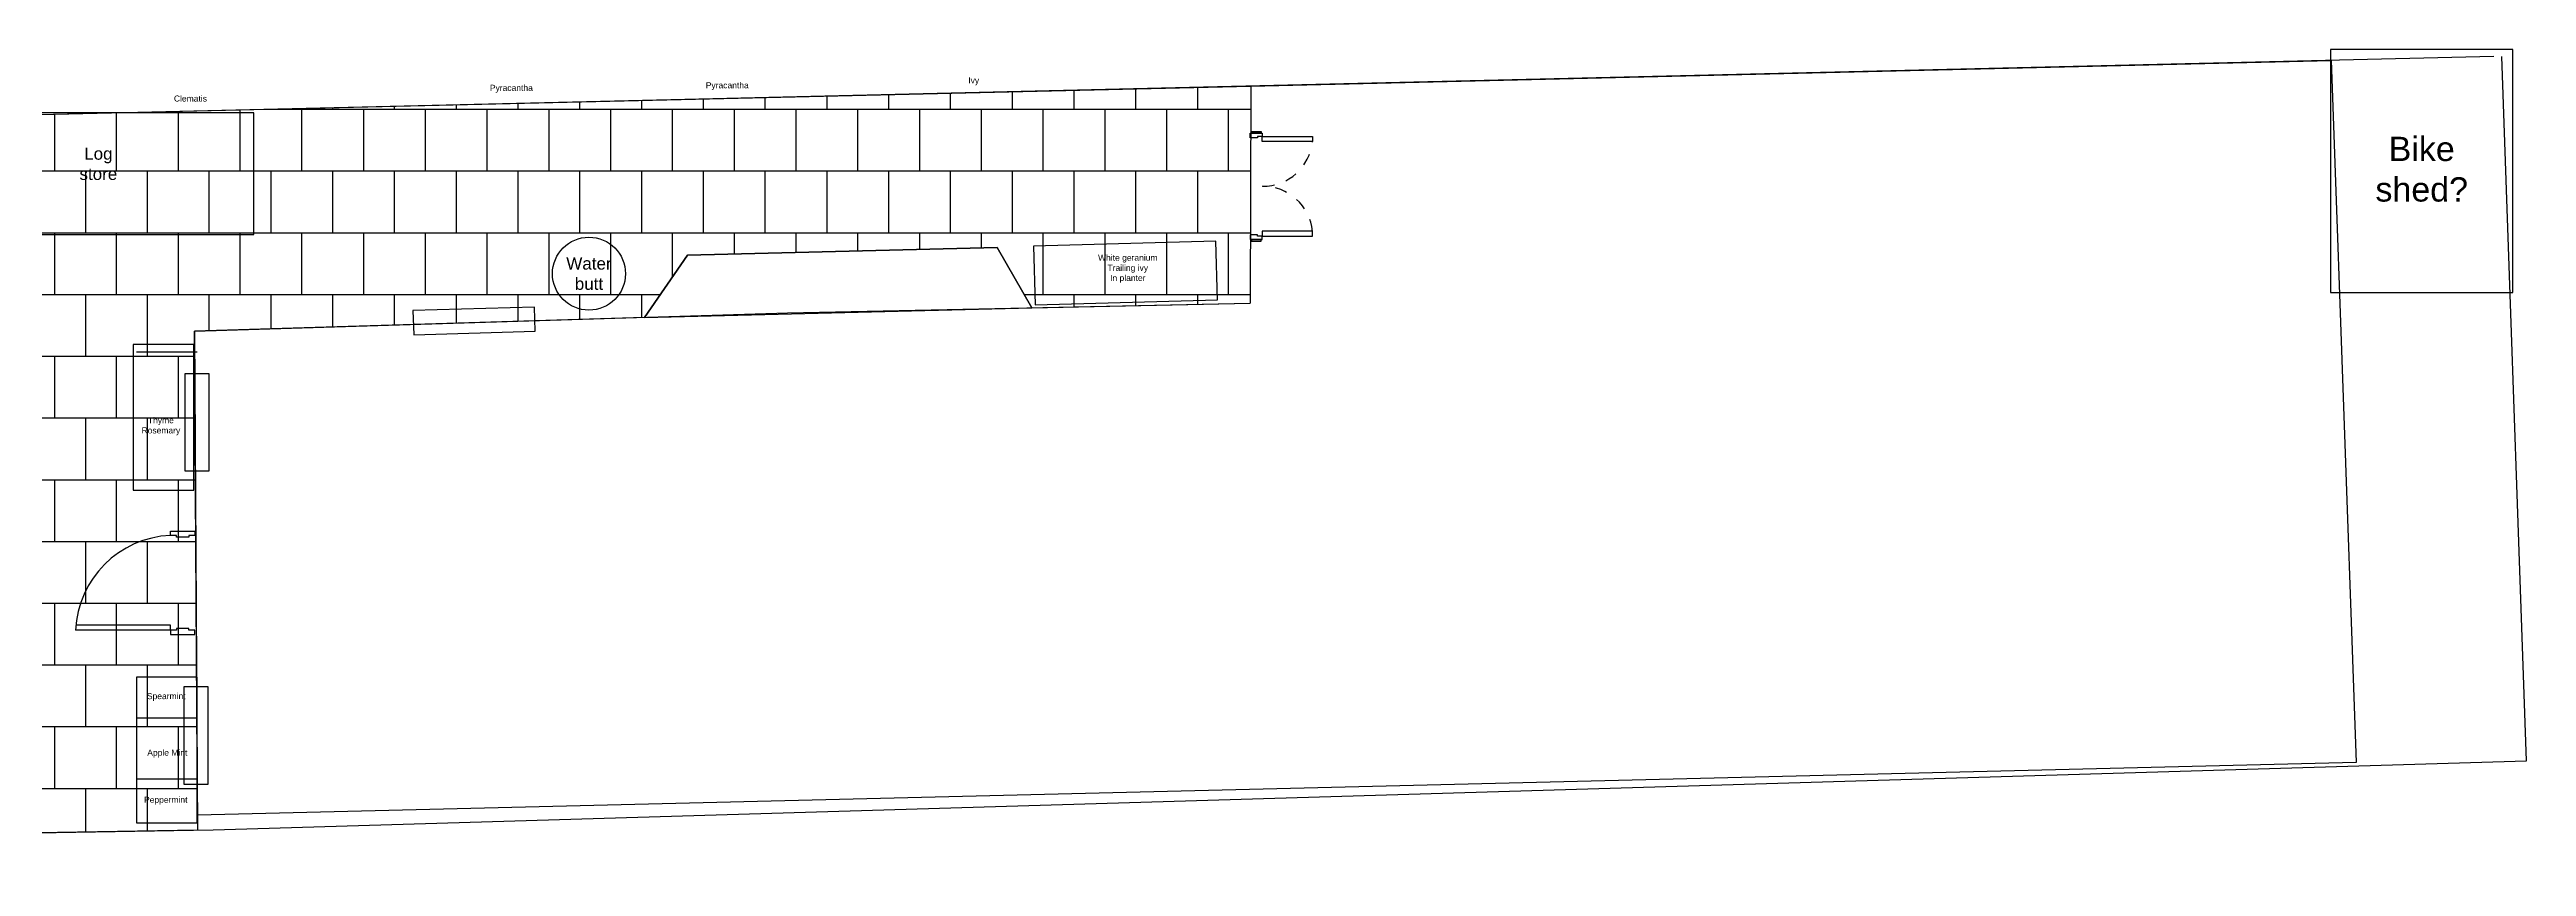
# Model space of a CAD drawing. Header units: metres. Extents: x 20.7 to 66.6, y 18 to 31.9.
# Drawn here: x 46.18 to 66.55, y 19.68 to 26.4 of the extents above; entities that cross this region are included whole.
import ezdxf

# ---------------------------------------------------------------- set-up
doc = ezdxf.new("R2010")
doc.units = ezdxf.units.M
doc.linetypes.add('HIDDEN4', pattern=[0.09375, 0.0625, -0.03125])
for name, color, linetype, lineweight, true_color in [('Areas', 2, 'Continuous', 25, 0xffff00), ('Boundary', 1, 'Continuous', 25, 0xff0000), ('Buildings', 4, 'Continuous', 25, 0x00ffff), ('Plants', 96, 'Continuous', 25, 0x008000), ('Structures', 5, 'Continuous', 25, 0x0000ff)]:
    doc.layers.add(name, color=color, linetype=linetype, lineweight=lineweight, true_color=true_color)
doc.styles.add('textstyle103', font='')
doc.styles.add('textstyle29', font='')
doc.styles.add('textstyle30', font='')
doc.styles.add('textstyle43', font='')
doc.styles.add('textstyle44', font='')
doc.styles.add('textstyle59', font='')
doc.styles.add('textstyle72', font='')
doc.styles.add('textstyle83', font='')
doc.styles.add('textstyle87', font='')
doc.styles.add('textstyle88', font='')
doc.styles.add('textstyle89', font='')
doc.styles.add('textstyle90', font='')
doc.styles.get('textstyle103').set_extended_font_data('Arial')
doc.styles.get('textstyle29').set_extended_font_data('Arial')
doc.styles.get('textstyle30').set_extended_font_data('Arial')
doc.styles.get('textstyle43').set_extended_font_data('Arial')
doc.styles.get('textstyle44').set_extended_font_data('Arial')
doc.styles.get('textstyle59').set_extended_font_data('Arial')
doc.styles.get('textstyle72').set_extended_font_data('Arial')
doc.styles.get('textstyle83').set_extended_font_data('Arial')
doc.styles.get('textstyle87').set_extended_font_data('Arial')
doc.styles.get('textstyle88').set_extended_font_data('Arial')
doc.styles.get('textstyle89').set_extended_font_data('Arial')
doc.styles.get('textstyle90').set_extended_font_data('Arial')

# ---------------------------------------------------------------- blocks, each defined once
blk = doc.blocks.new('A$C7C38114C')
at = {"layer": 'Buildings'}
for p, q in [((0.035, 0.2), (0.035, 0.98)), ((0.075, 0.2), (0.075, 0.979))]:
    blk.add_line(p, q, dxfattribs=at)
for points in [[(0, 0.2), (0, 0), (0.035, 0), (0.035, 0.05), (0.05, 0.05), (0.05, 0.15), (0.035, 0.15), (0.035, 0.2)], [(0.85, 0.2), (0.85, 0), (0.815, 0), (0.815, 0.05), (0.8, 0.05), (0.8, 0.15), (0.815, 0.15), (0.815, 0.2)]]:
    blk.add_lwpolyline(points, close=True, dxfattribs=at)
blk.add_lwpolyline([(0.035, 0.2), (0.075, 0.2)], dxfattribs=at)
blk.add_arc((-0.002, 0.163), 0.818, 2.6212, 87.3788, dxfattribs=at)
blk = doc.blocks.new('A$C50204844')
at = {"layer": 'Buildings'}
for points in [[(0.08, 0.512), (0.08, 0.1), (0.04, 0.1), (0.04, 0.512)], [(0.82, 0.512), (0.82, 0.1), (0.86, 0.1), (0.86, 0.512)], [(0.012, 0.01), (0, 0.01), (0, 0.09), (0.012, 0.09)], [(0.012, 0.1), (0.04, 0.1), (0.04, 0.06), (0.052, 0.06), (0.052, 0.016), (0.052, 0), (0.012, 0)], [(0.888, 0.1), (0.86, 0.1), (0.86, 0.06), (0.848, 0.06), (0.848, 0.016), (0.848, 0), (0.888, 0)], [(0.888, 0.01), (0.9, 0.01), (0.9, 0.09), (0.888, 0.09)]]:
    blk.add_lwpolyline(points, close=True, dxfattribs=at)
at = {"layer": 'Buildings', "linetype": 'HIDDEN4'}
for centre, start, end in [((0.039, 0.104), 359.5313, 84.3301), ((0.861, 0.104), 95.6699, 180.4687)]:
    blk.add_arc(centre, 0.411, start, end, dxfattribs=at)

msp = doc.modelspace()

# ---------------------------------------------------------------- hatches: boundary and pattern name
at = {"layer": 'Areas'}
h = msp.add_hatch(dxfattribs=at)
h.set_pattern_fill('AR-B88', color=256, scale=0.0025, style=0, pattern_type=0)
h.paths.add_polyline_path([(51.43, 24.708), (53.976, 24.772), (54.261, 24.275), (56.056, 24.314), (56.063, 26.099), (45.71, 25.855), (45.701, 19.948), (47.401, 19.977), (47.377, 24.081), (51.076, 24.196)], flags=0)
h = msp.add_hatch(dxfattribs=at)
h.set_pattern_fill('AR-B88', color=256, scale=0.0025, style=0, pattern_type=0)
h.paths.add_polyline_path([(51.43, 24.708), (53.976, 24.772), (54.261, 24.275), (56.056, 24.314), (56.063, 26.099), (45.71, 25.855), (45.701, 19.948), (47.401, 19.977), (47.377, 24.081), (51.076, 24.196)], flags=0)

# ---------------------------------------------------------------- linework, layer by layer
for p, q in [((45.71, 25.855), (56.063, 26.099)), ((45.71, 25.855), (56.063, 26.099)), ((56.063, 26.099), (56.056, 24.314)), ((51.076, 24.196), (51.43, 24.708)), ((51.43, 24.708), (53.976, 24.772)), ((51.43, 24.708), (53.976, 24.772)), ((53.976, 24.772), (54.261, 24.275)), ((53.976, 24.772), (54.261, 24.275)), ((54.261, 24.275), (56.056, 24.314)), ((54.261, 24.275), (56.056, 24.314)), ((51.076, 24.196), (47.377, 24.081)), ((47.377, 24.081), (47.401, 19.977)), ((47.401, 19.977), (45.701, 19.948))]:
    msp.add_line(p, q, dxfattribs=at)
at = {"layer": 'Boundary'}
for p, q in [((66.284, 26.342), (29.546, 25.471)), ((66.284, 26.342), (29.546, 25.471)), ((66.552, 20.548), (66.351, 26.342)), ((47.53, 19.979), (66.552, 20.548)), ((29.613, 19.678), (47.53, 19.979))]:
    msp.add_line(p, q, dxfattribs=at)
at = {"layer": 'Buildings'}
for p, q in [((56.063, 26.099), (64.947, 26.31)), ((64.947, 26.312), (65.153, 20.533)), ((52.252, 24.232), (56.056, 24.314)), ((52.252, 24.232), (56.056, 24.314)), ((47.377, 24.081), (52.252, 24.232)), ((47.377, 24.081), (52.252, 24.232)), ((47.4, 20.1), (47.377, 24.081)), ((65.153, 20.533), (47.4, 20.1))]:
    msp.add_line(p, q, dxfattribs=at)
at = {"layer": 'Buildings', "flags": 128}
for points in [[(51.076, 24.196), (54.261, 24.275), (53.976, 24.772), (51.43, 24.708)], [(51.076, 24.196), (54.261, 24.275), (53.976, 24.772), (51.43, 24.708)], [(49.179, 24.051), (50.179, 24.081), (50.173, 24.281), (49.173, 24.251)], [(47.296, 22.932), (47.496, 22.932), (47.496, 23.732), (47.296, 23.732)], [(47.29, 20.355), (47.49, 20.355), (47.49, 21.155), (47.29, 21.155)]]:
    msp.add_lwpolyline(points, close=True, dxfattribs=at)
at = {"layer": 'Plants'}
msp.add_line((46.899, 23.913), (47.399, 23.913), dxfattribs=at)
at = {"layer": 'Structures'}
for p, q in [((46.9, 20.9), (47.399, 20.9)), ((46.9, 20.4), (47.4, 20.4))]:
    msp.add_line(p, q, dxfattribs=at)
at = {"layer": 'Structures', "flags": 128}
for points in [[(66.441, 24.4), (66.441, 26.4), (64.941, 26.4), (64.941, 24.4)], [(45.715, 24.878), (47.865, 24.878), (47.865, 25.878), (45.715, 25.878)], [(54.29, 24.299), (55.789, 24.341), (55.776, 24.823), (54.276, 24.782)], [(54.29, 24.299), (55.789, 24.341), (55.776, 24.823), (54.276, 24.782)], [(46.872, 22.773), (47.372, 22.773), (47.372, 23.973), (46.872, 23.973)], [(46.899, 20.036), (47.399, 20.036), (47.399, 21.236), (46.899, 21.236)]]:
    msp.add_lwpolyline(points, close=True, dxfattribs=at)
at = {"layer": 'Structures'}
msp.add_circle((50.62, 24.555), 0.3, dxfattribs=at)

# ---------------------------------------------------------------- block references
at = {"layer": 'Buildings'}
for name, p, rotation in [('A$C50204844', (56.057, 25.724), 270), ('A$C7C38114C', (47.379, 21.587), 90)]:
    msp.add_blockref(name, p, dxfattribs=dict(at, rotation=rotation))

# ---------------------------------------------------------------- texts
at = {"layer": 'Plants', "char_height": 0.05, "attachment_point": 5}
for s, insert, style in [('Pyracantha', (49.982, 26.077), 'textstyle89'), ('Pyracantha', (51.757, 26.098), 'textstyle88'), ('Ivy', (53.784, 26.138), 'textstyle87'), ('Clematis', (47.343, 25.996), 'textstyle90'), ('White geranium\\PTrailing ivy\\PIn planter', (55.051, 24.596), 'textstyle59'), ('Thyme\\PRosemary', (47.1, 23.3), 'textstyle29'), ('Spearmint', (47.144, 21.072), 'textstyle43'), ('Apple Mint', (47.153, 20.607), 'textstyle30'), ('Peppermint', (47.14, 20.219), 'textstyle44')]:
    msp.add_mtext(s, dxfattribs=dict(at, insert=insert, style=style))
at = {"layer": 'Structures', "color": 30, "true_color": 0xff7f00, "attachment_point": 5}
for s, insert, char_height, style in [('Bike\\Pshed?', (65.691, 25.414), 0.2, 'textstyle72'), ('Log\\Pstore', (46.586, 25.459), 0.1, 'textstyle83'), ('Water\\Pbutt', (50.62, 24.555), 0.1, 'textstyle103')]:
    msp.add_mtext(s, dxfattribs=dict(at, insert=insert, char_height=char_height, style=style))

doc.saveas('drawing.dxf')
